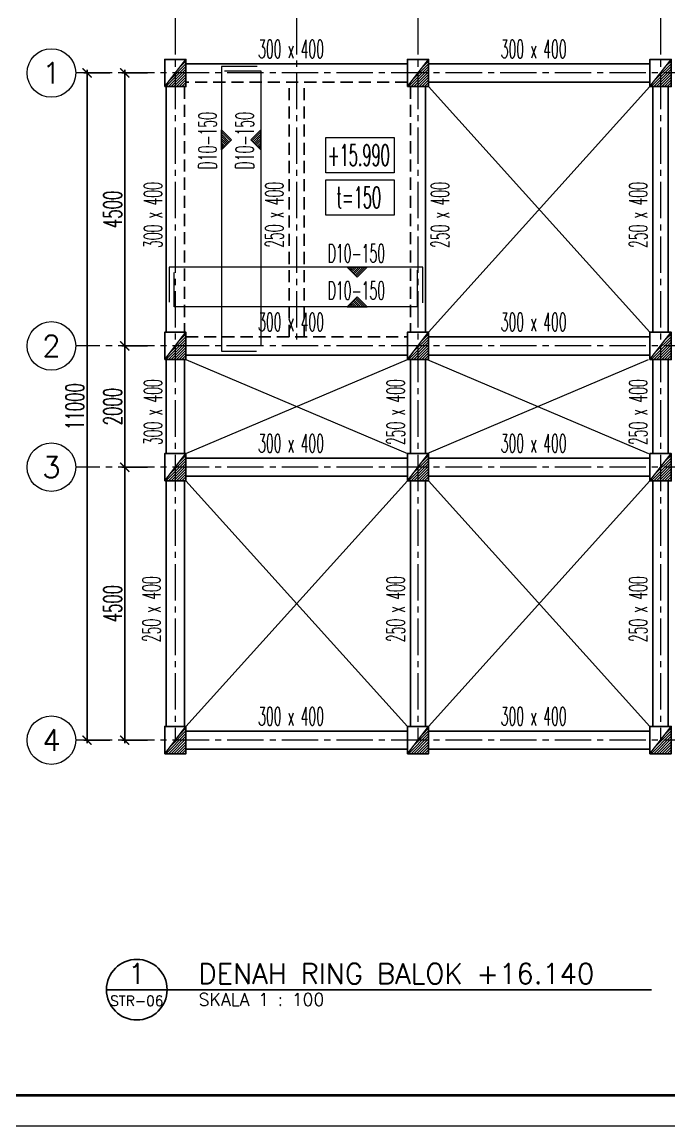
# Model space of a CAD drawing. Header units: inches. Extents: x 266054 to 836293, y -258454 to -102650.
# Drawn here: x 637763 to 648427, y -193548 to -175348 of the extents above; entities that cross this region are included whole.
import ezdxf
from ezdxf.enums import TextEntityAlignment as Align

# ---------------------------------------------------------------- set-up
doc = ezdxf.new("R2010")
doc.units = ezdxf.units.IN
doc.header["$LTSCALE"] = 800
doc.header["$MEASUREMENT"] = 0
doc.linetypes.add('CENTER2', pattern=[1.125, 0.75, -0.125, 0.125, -0.125])
doc.linetypes.add('HIDDEN', pattern=[0.375, 0.25, -0.125])
for name, color, linetype, lineweight in [('AS', 8, 'CENTER2', 5), ('BESI', 1, 'Continuous', 13), ('GRS KOP', 1, 'Continuous', 35), ('hacht', 8, 'Continuous', 5), ('kop', 7, 'Continuous', 20), ('NOT', 7, 'Continuous', 15)]:
    doc.layers.add(name, color=color, linetype=linetype, lineweight=lineweight)
for name, color, linetype in [('Balok', 4, 'HIDDEN'), ('HAT', 8, 'Continuous'), ('KOL', 5, 'Continuous'), ('LOGO', 7, 'Continuous'), ('TEXT', 4, 'Continuous')]:
    doc.layers.add(name, color=color, linetype=linetype)
doc.styles.add('BARU', font='arial.ttf')
doc.styles.add('DICK STYLE 100', font='romans.shx', dxfattribs={"width": 0.6, "height": 300})
doc.styles.add('ROMANS', font='romans.shx', dxfattribs={"width": 0.8, "height": 0.25})
doc.styles.add('S', font='SIMPLEX', dxfattribs={"width": 1.1})
doc.styles.get("Standard").update_dxf_attribs({"font": 'romans.shx'})
doc.dimstyles.new('100 A', dxfattribs={"dimtxt": 250, "dimasz": 150, "dimexe": 50, "dimexo": 50, "dimgap": 50, "dimtad": 1, "dimdec": 0, "dimrnd": 1, "dimtxsty": 'DICK STYLE 100', "dimblk": 'ARCHTICK', "dimcen": 100, "dimdle": 50, "dimclrd": 18, "dimclre": 18, "dimclrt": 7, "dimadec": 0, "dimazin": 2, "dimtfac": 1, "dimtdec": 0, "dimtix": 1, "dimtmove": 0, "dimatfit": 3, "dimfxl": 0, "dimarcsym": 0})

# ---------------------------------------------------------------- blocks, each defined once
blk = doc.blocks.new('_ArchTick')
at = {"layer": 'LOGO', "color": 0, "const_width": 0.15}
blk.add_lwpolyline([(-0.5, -0.5), (0.5, 0.5)], dxfattribs=at)
blk = doc.blocks.new('*D444')
at = {"layer": 'Defpoints', "color": 0, "ltscale": 5}
for p in [(639455, -182687), (639880, -182687), (639880, -187187)]:
    blk.add_point(p, dxfattribs=at)
at = {"layer": 'hacht', "color": 18, "lineweight": -2, "ltscale": 5}
for p, q in [((639830, -182687), (639405, -182687)), ((639455, -187237), (639455, -182637)), ((639830, -187187), (639405, -187187))]:
    blk.add_line(p, q, dxfattribs=at)
at = {"layer": 'hacht', "color": 18, "lineweight": -2, "ltscale": 5, "xscale": 150, "yscale": 150, "zscale": 150}
for p, rotation in [((639455, -182687), 90), ((639455, -187187), 270)]:
    blk.add_blockref('_ArchTick', p, dxfattribs=dict(at, rotation=rotation))
at = {"layer": 'hacht', "color": 7, "ltscale": 5, "insert": (639255, -184937), "char_height": 300, "attachment_point": 5, "rotation": 90, "style": 'DICK STYLE 100'}
blk.add_mtext('4500', dxfattribs=at)
blk = doc.blocks.new('*D445')
at = {"layer": 'Defpoints', "color": 0, "ltscale": 5}
for p in [(639455, -180687), (639880, -180687), (639880, -182687)]:
    blk.add_point(p, dxfattribs=at)
at = {"layer": 'hacht', "color": 18, "lineweight": -2, "ltscale": 5}
for p, q in [((639830, -180687), (639405, -180687)), ((639455, -182737), (639455, -180637)), ((639830, -182687), (639405, -182687))]:
    blk.add_line(p, q, dxfattribs=at)
at = {"layer": 'hacht', "color": 18, "lineweight": -2, "ltscale": 5, "xscale": 150, "yscale": 150, "zscale": 150}
for p, rotation in [((639455, -180687), 90), ((639455, -182687), 270)]:
    blk.add_blockref('_ArchTick', p, dxfattribs=dict(at, rotation=rotation))
at = {"layer": 'hacht', "color": 7, "ltscale": 5, "insert": (639255, -181687), "char_height": 300, "attachment_point": 5, "rotation": 90, "style": 'DICK STYLE 100'}
blk.add_mtext('2000', dxfattribs=at)
blk = doc.blocks.new('*D446')
at = {"layer": 'Defpoints', "color": 0, "ltscale": 5}
for p in [(639880, -176187), (639455, -180687), (639880, -180687)]:
    blk.add_point(p, dxfattribs=at)
at = {"layer": 'hacht', "color": 18, "lineweight": -2, "ltscale": 5}
for p, q in [((639455, -176137), (639455, -180737)), ((639830, -176187), (639405, -176187)), ((639830, -180687), (639405, -180687))]:
    blk.add_line(p, q, dxfattribs=at)
at = {"layer": 'hacht', "color": 18, "lineweight": -2, "ltscale": 5, "xscale": 150, "yscale": 150, "zscale": 150}
for p, rotation in [((639455, -176187), 90), ((639455, -180687), 270)]:
    blk.add_blockref('_ArchTick', p, dxfattribs=dict(at, rotation=rotation))
at = {"layer": 'hacht', "color": 7, "ltscale": 5, "insert": (639255, -178437), "char_height": 300, "attachment_point": 5, "rotation": 90, "style": 'DICK STYLE 100'}
blk.add_mtext('4500', dxfattribs=at)
blk = doc.blocks.new('NAV')
blk.add_circle((0, -0.4), 0.4)
at = {"style": 'S', "width": 0.75, "flags": 4}
blk.add_attdef('AV', text='', height=0.3, dxfattribs=at).set_placement((0, -0.4), align=Align.MIDDLE)
blk = doc.blocks.new('*D447')
at = {"layer": 'Defpoints', "color": 0, "ltscale": 5}
for p in [(639258, -176187), (638833, -187187), (639258, -187187)]:
    blk.add_point(p, dxfattribs=at)
at = {"layer": 'hacht', "color": 18, "lineweight": -2, "ltscale": 5}
for p, q in [((638833, -176137), (638833, -187237)), ((639208, -176187), (638783, -176187)), ((639208, -187187), (638783, -187187))]:
    blk.add_line(p, q, dxfattribs=at)
at = {"layer": 'hacht', "color": 18, "lineweight": -2, "ltscale": 5, "xscale": 150, "yscale": 150, "zscale": 150}
for p, rotation in [((638833, -176187), 90), ((638833, -187187), 270)]:
    blk.add_blockref('_ArchTick', p, dxfattribs=dict(at, rotation=rotation))
at = {"layer": 'hacht', "color": 7, "ltscale": 5, "insert": (638633, -181687), "char_height": 300, "attachment_point": 5, "rotation": 90, "style": 'DICK STYLE 100'}
blk.add_mtext('11000', dxfattribs=at)
blk = doc.blocks.new('kop')
at = {"layer": 'GRS KOP'}
blk.add_lwpolyline([(1, 54), (83, 54), (83, 1), (1, 1)], close=True, dxfattribs=at)
at = {"layer": 'kop', "color": 7}
blk.add_line((0, 0), (84, 0), dxfattribs=at)
at = {"layer": 'kop', "style": 'BARU', "flags": 4}
for p, height in [((73.8, 5.4), 0.35), ((80.303, 5.382), 0.25), ((73.8, 4.9), 0.35), ((80.303, 4.882), 0.25), ((73.8, 4.4), 0.35), ((80.303, 4.382), 0.25)]:
    blk.add_attdef('-', p, '', height=height, dxfattribs=at)
at = {"layer": 'kop', "flags": 4}
for tag, p in [('AR-00', (78.057, 2.648)), ('00', (81.238, 2.647))]:
    blk.add_attdef(tag, text='', height=0.35, dxfattribs=at).set_placement(p, align=Align.MIDDLE)
blk = doc.blocks.new('Ndtpd')
at = {"lineweight": -3}
blk.add_line((0.747, 0), (-0.747, 0), dxfattribs=at)
blk.add_circle((0, 0), 0.747, dxfattribs=at)
at = {"color": 10, "lineweight": -3, "style": 'S', "width": 1.1, "flags": 4}
blk.add_attdef('NO', text='', height=0.5, dxfattribs=at).set_placement((0, 0.148), align=Align.CENTER)
blk.add_attdef('NDTPD', (1.516, 0.148), '', height=0.5, dxfattribs=at)
at = {"color": 5, "lineweight": -3, "style": 'S', "width": 1.1, "flags": 4}
blk.add_attdef('NOLBR', text='', height=0.3, dxfattribs=at).set_placement((0, -0.398), align=Align.CENTER)
blk.add_attdef('SKALA', (1.523, -0.398), '', height=0.3, dxfattribs=at)

msp = doc.modelspace()

# ---------------------------------------------------------------- hatches: boundary and pattern name
at = {"layer": 'hacht', "ltscale": 5}
h = msp.add_hatch(dxfattribs=at)
h.set_pattern_fill('ANSI31', color=256, scale=250, style=0)
h.set_pattern_definition([(45, (322432.266, -3335.423), (-22.097087, 22.097087), [])])
h.paths.add_polyline_path([(640114.1, -176412.3), (640464.1, -176412.3), (640464.1, -175962.3)])
h = msp.add_hatch(dxfattribs=at)
h.set_pattern_fill('ANSI31', color=256, scale=250, style=0)
h.set_pattern_definition([(45, (326432.266, -3335.423), (-22.097087, 22.097087), [])])
h.paths.add_polyline_path([(644464.1, -175962.3), (644114.1, -176412.3), (644464.1, -176412.3)])
h = msp.add_hatch(dxfattribs=at)
h.set_pattern_fill('ANSI31', color=256, scale=250, style=0)
h.set_pattern_definition([(45, (330432.266, -3335.423), (-22.097087, 22.097087), [])])
h.paths.add_polyline_path([(648464.1, -175962.3), (648114.1, -176412.3), (648464.1, -176412.3)])
h = msp.add_hatch(dxfattribs=at)
h.set_pattern_fill('ANSI31', color=256, scale=250, style=0)
h.set_pattern_definition([(45, (322432.266, -7835.423), (-22.097087, 22.097087), [])])
h.paths.add_polyline_path([(640464.1, -180462.3), (640114.1, -180912.3), (640464.1, -180912.3)])
h = msp.add_hatch(dxfattribs=at)
h.set_pattern_fill('ANSI31', color=256, scale=250, style=0)
h.set_pattern_definition([(45, (326432.266, -7835.423), (-22.097087, 22.097087), [])])
h.paths.add_polyline_path([(644464.1, -180462.3), (644114.1, -180912.3), (644464.1, -180912.3)])
h = msp.add_hatch(dxfattribs=at)
h.set_pattern_fill('ANSI31', color=256, scale=250, style=0)
h.set_pattern_definition([(45, (330432.266, -7835.423), (-22.097087, 22.097087), [])])
h.paths.add_polyline_path([(648464.1, -180462.3), (648114.1, -180912.3), (648464.1, -180912.3)])
h = msp.add_hatch(dxfattribs=at)
h.set_pattern_fill('ANSI31', color=256, scale=250, style=0)
h.set_pattern_definition([(45, (322432.266, -9835.423), (-22.097087, 22.097087), [])])
h.paths.add_polyline_path([(640464.1, -182462.3), (640114.1, -182912.3), (640464.1, -182912.3)])
h = msp.add_hatch(dxfattribs=at)
h.set_pattern_fill('ANSI31', color=256, scale=250, style=0)
h.set_pattern_definition([(45, (326432.266, -9835.423), (-22.097087, 22.097087), [])])
h.paths.add_polyline_path([(644464.1, -182462.3), (644114.1, -182912.3), (644464.1, -182912.3)])
h = msp.add_hatch(dxfattribs=at)
h.set_pattern_fill('ANSI31', color=256, scale=250, style=0)
h.set_pattern_definition([(45, (330432.266, -9835.423), (-22.097087, 22.097087), [])])
h.paths.add_polyline_path([(648464.1, -182462.3), (648114.1, -182912.3), (648464.1, -182912.3)])
h = msp.add_hatch(dxfattribs=at)
h.set_pattern_fill('ANSI31', color=256, scale=250, style=0)
h.set_pattern_definition([(45, (322432.266, -14335.423), (-22.097087, 22.097087), [])])
h.paths.add_polyline_path([(640464.1, -186962.3), (640114.1, -187412.3), (640464.1, -187412.3)])
h = msp.add_hatch(dxfattribs=at)
h.set_pattern_fill('ANSI31', color=256, scale=250, style=0)
h.set_pattern_definition([(45, (326432.266, -14335.423), (-22.097087, 22.097087), [])])
h.paths.add_polyline_path([(644464.1, -186962.3), (644114.1, -187412.3), (644464.1, -187412.3)])
h = msp.add_hatch(dxfattribs=at)
h.set_pattern_fill('ANSI31', color=256, scale=250, style=0)
h.set_pattern_definition([(45, (330432.266, -14335.423), (-22.097087, 22.097087), [])])
h.paths.add_polyline_path([(648464.1, -186962.3), (648114.1, -187412.3), (648464.1, -187412.3)])
at = {"layer": 'HAT'}
h = msp.add_hatch(dxfattribs=at)
h.set_pattern_fill('ANSI31', color=256, scale=200, angle=90, style=0)
h.set_pattern_definition([(135, (813992.598, -1968671.387), (-17.67766953, -17.67766953), [])])
h.paths.add_polyline_path([(641213.6, -177291.7), (641048.3, -177126.4), (641048.3, -177457.1)])
h = msp.add_hatch(dxfattribs=at)
h.set_pattern_fill('ANSI31', color=256, scale=200, angle=90, style=0)
h.set_pattern_definition([(45, (468755.56, -1968671.387), (17.67766953, -17.67766953), [])])
h.paths.add_polyline_path([(641534.5, -177291.7), (641699.9, -177126.4), (641699.9, -177457.1)])
h = msp.add_hatch(dxfattribs=at)
h.set_pattern_fill('ANSI31', color=256, scale=200, style=0)
h.set_pattern_definition([(45, (-1148093.145, -352334.274), (-17.67766953, 17.67766953), [])])
h.paths.add_polyline_path([(643286.5, -179555.3), (643451.8, -179390), (643121.2, -179390)])
h = msp.add_hatch(dxfattribs=at)
h.set_pattern_fill('ANSI31', color=256, scale=200, style=0)
h.set_pattern_definition([(315, (-1148093.145, -7097.236), (-17.67766953, -17.67766953), [])])
h.paths.add_polyline_path([(643286.5, -179876.2), (643451.8, -180041.5), (643121.2, -180041.5)])

# ---------------------------------------------------------------- linework, layer by layer
at = {"layer": 'AS'}
for p, q in [((640289.1, -173483.8), (640289.1, -187187.3)), ((642289.1, -173483.8), (642289.1, -180687.3)), ((644289.1, -173483.8), (644289.1, -187187.3)), ((648289.1, -173483.8), (648289.1, -187187.3)), ((654345.1, -176187.3), (638646.3, -176187.3)), ((654345.1, -180687.3), (638646.3, -180687.3)), ((654345.1, -182687.3), (638646.3, -182687.3)), ((654345.1, -187187.3), (638646.3, -187187.3))]:
    msp.add_line(p, q, dxfattribs=at)
at = {"layer": 'Balok', "linetype": 'Continuous'}
for p, q in [((644114.1, -176037.3), (640464.1, -176037.3)), ((648114.1, -176037.3), (644464.1, -176037.3)), ((648114.1, -176337.3), (644464.1, -176337.3)), ((640139.1, -176412.3), (640139.1, -180462.3)), ((644414.1, -176412.3), (644414.1, -180462.3)), ((648164.1, -176412.3), (648164.1, -180462.3)), ((648414.1, -176412.3), (648414.1, -180462.3)), ((648114.1, -180537.3), (644464.1, -180537.3)), ((640464.1, -180837.3), (644114.1, -180837.3)), ((648114.1, -180837.3), (644464.1, -180837.3)), ((640139.1, -180912.3), (640139.1, -182462.3)), ((640439.1, -180912.3), (640439.1, -182462.3)), ((644164.1, -180912.3), (644164.1, -182462.3)), ((644414.1, -180912.3), (644414.1, -182462.3)), ((648164.1, -180912.3), (648164.1, -182462.3)), ((648414.1, -180912.3), (648414.1, -182462.3)), ((640464.1, -182537.3), (644114.1, -182537.3)), ((648114.1, -182537.3), (644464.1, -182537.3)), ((640464.1, -182837.3), (644114.1, -182837.3)), ((648114.1, -182837.3), (644464.1, -182837.3)), ((640139.1, -182912.3), (640139.1, -186962.3)), ((640439.1, -182912.3), (640439.1, -186962.3)), ((644164.1, -182912.3), (644164.1, -186962.3)), ((644414.1, -182912.3), (644414.1, -186962.3)), ((648164.1, -182912.3), (648164.1, -186962.3)), ((648414.1, -182912.3), (648414.1, -186962.3)), ((644114.1, -187037.3), (640464.1, -187037.3)), ((648114.1, -187037.3), (644464.1, -187037.3)), ((644114.1, -187337.3), (640464.1, -187337.3)), ((648114.1, -187337.3), (644464.1, -187337.3))]:
    msp.add_line(p, q, dxfattribs=at)
at = {"layer": 'Balok'}
for p, q in [((644114.1, -176337.3), (640464.1, -176337.3)), ((642164.1, -180537.3), (642164.1, -176337.3)), ((642414.1, -180537.3), (642414.1, -176337.3)), ((640439.1, -176412.3), (640439.1, -180462.3)), ((644164.1, -176412.3), (644164.1, -180462.3)), ((640464.1, -180537.3), (644114.1, -180537.3))]:
    msp.add_line(p, q, dxfattribs=at)
at = {"layer": 'BESI'}
for points in [[(641636.6, -176081.9), (641049.7, -176081.9), (641049.7, -180773.4), (641626.6, -180773.4)], [(641098.8, -176152.5), (641701, -176152.5), (641701, -180688.1), (641134.2, -180688.1)], [(644371.8, -179978.3), (644371.8, -179391.4), (640186.1, -179391.4), (640186.1, -179968.3)], [(644273.5, -179440.5), (644273.5, -180042.7), (640271.4, -180042.7), (640271.4, -179475.8)]]:
    msp.add_lwpolyline(points, dxfattribs=at)
for points in [[(642770, -177253.8), (643896.4, -177253.8), (643896.4, -177832.6), (642770, -177832.6)], [(642770, -177951.5), (643896.4, -177951.5), (643896.4, -178530.2), (642770, -178530.2)]]:
    msp.add_lwpolyline(points, close=True, dxfattribs=at)
at = {"layer": 'hacht', "ltscale": 5}
for p, q in [((640114.1, -176412.3), (640464.1, -175962.3)), ((644114.1, -176412.3), (644464.1, -175962.3)), ((648114.1, -176412.3), (648464.1, -175962.3)), ((644464.1, -176412.3), (648114.1, -180462.3)), ((644464.1, -180462.3), (648114.1, -176412.3)), ((640114.1, -180912.3), (640464.1, -180462.3)), ((644114.1, -180912.3), (644464.1, -180462.3)), ((648114.1, -180912.3), (648464.1, -180462.3)), ((640464.1, -180912.3), (644114.1, -182462.3)), ((640464.1, -182462.3), (644114.1, -180912.3)), ((644439.1, -180912.3), (648089.1, -182462.3)), ((644439.1, -182462.3), (648089.1, -180912.3)), ((640114.1, -182912.3), (640464.1, -182462.3)), ((644114.1, -182912.3), (644464.1, -182462.3)), ((648114.1, -182912.3), (648464.1, -182462.3)), ((644114.1, -186962.3), (640464.1, -182912.3)), ((644114.1, -182912.3), (640464.1, -186962.3)), ((644464.1, -186962.3), (648114.1, -182912.3)), ((644464.1, -182912.3), (648114.1, -186962.3)), ((640114.1, -187412.3), (640464.1, -186962.3)), ((644114.1, -187412.3), (644464.1, -186962.3)), ((648114.1, -187412.3), (648464.1, -186962.3))]:
    msp.add_line(p, q, dxfattribs=at)
at = {"layer": 'KOL', "ltscale": 5}
for points in [[(640114.1, -176412.3), (640464.1, -176412.3), (640464.1, -175962.3), (640114.1, -175962.3)], [(644114.1, -176412.3), (644464.1, -176412.3), (644464.1, -175962.3), (644114.1, -175962.3)], [(648114.1, -176412.3), (648464.1, -176412.3), (648464.1, -175962.3), (648114.1, -175962.3)], [(640114.1, -180912.3), (640464.1, -180912.3), (640464.1, -180462.3), (640114.1, -180462.3)], [(644114.1, -180912.3), (644464.1, -180912.3), (644464.1, -180462.3), (644114.1, -180462.3)], [(648114.1, -180912.3), (648464.1, -180912.3), (648464.1, -180462.3), (648114.1, -180462.3)], [(640114.1, -182912.3), (640464.1, -182912.3), (640464.1, -182462.3), (640114.1, -182462.3)], [(644114.1, -182912.3), (644464.1, -182912.3), (644464.1, -182462.3), (644114.1, -182462.3)], [(648114.1, -182912.3), (648464.1, -182912.3), (648464.1, -182462.3), (648114.1, -182462.3)], [(640114.1, -187412.3), (640464.1, -187412.3), (640464.1, -186962.3), (640114.1, -186962.3)], [(644114.1, -187412.3), (644464.1, -187412.3), (644464.1, -186962.3), (644114.1, -186962.3)], [(648114.1, -187412.3), (648464.1, -187412.3), (648464.1, -186962.3), (648114.1, -186962.3)]]:
    msp.add_lwpolyline(points, close=True, dxfattribs=at)
at = {"layer": 'NOT', "lineweight": -3}
msp.add_line((640153.6, -191301.5), (648139.9, -191301.5), dxfattribs=at)
at = {"layer": 'TEXT'}
for p, q in [((641048.5, -177126.5), (641213.6, -177291.7)), ((641048.5, -177456.9), (641048.5, -177126.5)), ((641699.7, -177126.5), (641534.5, -177291.7)), ((641699.7, -177456.9), (641699.7, -177126.5)), ((641048.5, -177456.9), (641213.6, -177291.7)), ((641699.7, -177456.9), (641534.5, -177291.7)), ((643121.3, -179390.1), (643286.5, -179555.3)), ((643121.3, -179390.1), (643451.7, -179390.1)), ((643451.7, -179390.1), (643286.5, -179555.3)), ((643121.3, -180041.4), (643286.5, -179876.2)), ((643451.7, -180041.4), (643286.5, -179876.2)), ((643121.3, -180041.4), (643451.7, -180041.4))]:
    msp.add_line(p, q, dxfattribs=at)

# ---------------------------------------------------------------- block references
at = {"layer": 'kop', "xscale": 500, "yscale": 500, "zscale": 500}
msp.add_blockref('kop', (618712.5, -193548), dxfattribs=at)
at = {"layer": 'NOT'}
ref = msp.add_blockref('NAV', (638246.3, -175787.3), dxfattribs=dict(at, xscale=1000, yscale=1000, zscale=1000))
ref.add_attrib('AV', '1', dxfattribs={"layer": '0', "height": 350, "flags": 4}).set_placement((638246.3, -176187.3), align=Align.MIDDLE)
ref = msp.add_blockref('NAV', (638246.3, -180287.3), dxfattribs=dict(at, xscale=1000, yscale=1000, zscale=1000))
ref.add_attrib('AV', '2', dxfattribs={"layer": '0', "height": 350, "flags": 4}).set_placement((638246.3, -180687.3), align=Align.MIDDLE)
ref = msp.add_blockref('NAV', (638246.3, -182287.3), dxfattribs=dict(at, xscale=1000, yscale=1000, zscale=1000))
ref.add_attrib('AV', '3', dxfattribs={"layer": '0', "height": 350, "flags": 4}).set_placement((638246.3, -182687.3), align=Align.MIDDLE)
ref = msp.add_blockref('NAV', (638246.3, -186787.3), dxfattribs=dict(at, xscale=1000, yscale=1000, zscale=1000))
ref.add_attrib('AV', '4', dxfattribs={"layer": '0', "height": 350, "flags": 4}).set_placement((638246.3, -187187.3), align=Align.MIDDLE)
at = {"layer": 'NOT', "lineweight": -3}
ref = msp.add_blockref('Ndtpd', (639653.6, -191301.5), dxfattribs=dict(at, xscale=669.3440428376198, yscale=669.3440428376198, zscale=669.3440428380154))
ref.add_attrib('NO', '1', dxfattribs={"layer": '0', "lineweight": -3, "height": 333.3, "flags": 4}).set_placement((639653.4, -191202.7), align=Align.CENTER)
ref.add_attrib('NDTPD', 'DENAH RING BALOK +16.140', (640668.4, -191202.7), dxfattribs={"layer": '0', "lineweight": -3, "height": 333.333, "flags": 4})
ref.add_attrib('NOLBR', 'STR-06', dxfattribs={"layer": '0', "lineweight": -3, "height": 166.67, "flags": 4}).set_placement((639653.4, -191568.1), align=Align.CENTER)
ref.add_attrib('SKALA', 'SKALA 1 : 100', (640673.2, -191568.1), dxfattribs={"layer": '0', "lineweight": -3, "height": 208.333, "flags": 4})

# ---------------------------------------------------------------- texts
at = {"layer": 'TEXT', "style": 'ROMANS', "width": 0.5}
for p in [(641653.7, -175943.3), (645653.7, -175943.3), (641653.7, -180443.3), (645653.7, -180443.3), (641653.7, -182443.3), (645653.7, -182443.3), (641653.7, -186943.3), (645653.7, -186943.3)]:
    msp.add_text('300 x 400', height=300, dxfattribs=at).set_placement(p)
for p in [(640819.1, -177303.8), (641431.6, -177303.8)]:
    msp.add_text('D10-150', height=300, rotation=90, dxfattribs=at).set_placement(p, align=Align.MIDDLE)
for s, height, p in [('+15.990', 350, (643313.4, -177541.2)), ('t=150', 350, (643313.4, -178238.9)), ('D10-150', 300, (643274.5, -179160.8)), ('D10-150', 300, (643274.5, -179773.3))]:
    msp.add_text(s, height=height, dxfattribs=at).set_placement(p, align=Align.MIDDLE)
for s, p in [('300 x 400', (640070.1, -179072.7)), ('250 x 400', (642070.1, -179069.5)), ('250 x 400', (644803.2, -179072.7)), ('250 x 400', (648070.1, -179072.7)), ('300 x 400', (640070.1, -182322.7)), ('250 x 400', (644070.1, -182322.7)), ('250 x 400', (648070.1, -182322.7)), ('250 x 400', (640045.1, -185572.7)), ('250 x 400', (644070.1, -185572.7)), ('250 x 400', (648070.1, -185572.7))]:
    msp.add_text(s, height=300, rotation=90, dxfattribs=at).set_placement(p)

# ---------------------------------------------------------------- dimensions: what is measured, and where the dimension line sits
at = {"layer": 'hacht', "ltscale": 5}
for base, p1, p2, angle, picture, middle in [((638832.6, -187187.3), (639257.6, -176187.3), (639257.6, -187187.3), 270, '*D447', (638832.6, -181687.3)), ((639455.5, -180687.3), (639880.5, -176187.3), (639880.5, -180687.3), 270, '*D446', (639455.5, -178437.3)), ((639455.5, -180687.3), (639880.5, -182687.3), (639880.5, -180687.3), 90, '*D445', (639455.5, -181687.3)), ((639455.5, -182687.3), (639880.5, -187187.3), (639880.5, -182687.3), 90, '*D444', (639455.5, -184937.3))]:
    dim = msp.add_linear_dim(base=base, p1=p1, p2=p2, angle=angle, dimstyle='100 A', dxfattribs=at)
    dim.commit()
    dim.dimension.update_dxf_attribs({"geometry": picture, "text_midpoint": middle, "dimtype": 160})

doc.saveas('drawing.dxf')
